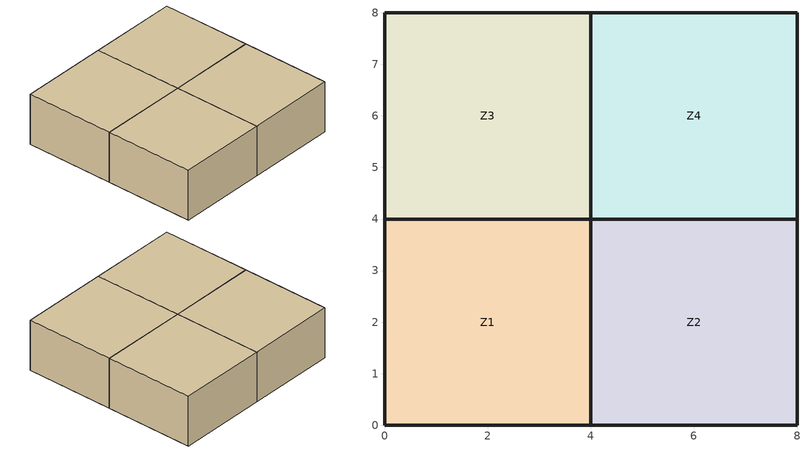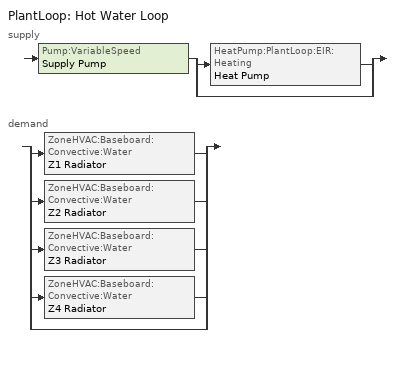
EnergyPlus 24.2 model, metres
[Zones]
Z4
 floor ground (LTFLOOR): 8,8 8,4 4,4 4,8 z0
 wall outside (STDEWR): 8,4 8,8 4,8 z0:2.3; 4,8 4,4 8,4 8,8 z2.3
 wall to Z2 (PARTITION): 4,4 8,4 z0:2.3
 wall to Z3 (PARTITION): 4,8 4,4 z0:2.3
Z3
 floor ground (LTFLOOR): 4,8 4,4 0,4 0,8 z0
 wall outside (STDEWR): 4,8 0,8 0,4 z0:2.3; 0,8 0,4 4,4 4,8 z2.3
 wall to Z1 (PARTITION): 0,4 4,4 z0:2.3
Z1
 floor ground (LTFLOOR): 4,4 4,0 0,0 0,4 z0
 wall outside (STDEWR): 0,4 0,0 4,0 z0:2.3; 0,4 0,0 4,0 4,4 z2.3
 wall to Z2 (PARTITION): 4,0 4,4 z0:2.3
Z2
 floor ground (LTFLOOR): 8,4 8,0 4,0 4,4 z0
 wall outside (STDEWR): 4,0 8,0 8,4 z0:2.3; 4,4 4,0 8,0 8,4 z2.3
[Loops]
PlantLoop 'Hot Water Loop'
 supply: Pump:VariableSpeed 'Supply Pump' > split
  | HeatPump:PlantLoop:EIR:Heating 'Heat Pump'
  | bypass
 demand: split
  | ZoneHVAC:Baseboard:Convective:Water 'Z1 Radiator'
  | ZoneHVAC:Baseboard:Convective:Water 'Z2 Radiator'
  | ZoneHVAC:Baseboard:Convective:Water 'Z3 Radiator'
  | ZoneHVAC:Baseboard:Convective:Water 'Z4 Radiator'
  | bypass
[Building]
bungalow-2: North Axis {deg}=0; Terrain=Suburbs; Loads Convergence Tolerance Value {W}=0.04; Temperature Convergence Tolerance Value {deltaC}=0.4; Solar Distribution=FullInteriorAndExterior; Maximum Number of Warmup Days=25; Minimum Number of Warmup Days=6
[Site:Location]
Salford Energy House 1.0 (01-01:31-12)  (01-01:31-12): Latitude=53.35; Longitude=-2.28; Time Zone=0; Elevation {m}=69
[SizingPeriod:DesignDay] Day of Month=15; Humidity Condition Type=WetBulb; Barometric Pressure {N/M**2}=100498.8; Rain Indicator=No; Snow on ground indicator=No
Name | Month | Day Type -- used for schedules | Maximum Dry-Bulb Temperature {C} | Daily Dry-Bulb Temperature Range {C} | Wetbulb at Maximum Dry-Bulb{C} | Wind Speed {m/s} | Wind Direction {Degrees N=0, S=180} | Daylight Savings Time Indicator | Solar Model Indicator | Clearness {0.0 to 1.2} | Max Dry-Bulb {C} | Daily Temp Range {C} | Wet-Bulb at Max {C} | Wind Speed {M/Sec} | Clearness {0.0 to 1.2} - gives no sun (but does include long wave radiant heat exchange with sky)
Summer Design Day in Salford Energy House 1.0 (01-01:31-12) Jun | 6 | SummerDesignDay | 25.5 | 7.6 | 17.8 | 0 | 0 | Yes | ASHRAEClearSky | 0.98
Winter Design Day in (mid) UK | 1 | WinterDesignDay |  |  |  |  | 90 | No |  |  | -3 | 0 | -3 | 0 | 0
[Site:GroundTemperature:BuildingSurface]
18, 18, 18, 18, 18, 18, 18, 18, 18, 18, 18, 18
[Site:GroundTemperature:Shallow]
14, 14, 14, 14, 14, 14, 14, 14, 14, 14, 14, 14
[Site:GroundTemperature:Deep]
14, 14, 14, 14, 14, 14, 14, 14, 14, 14, 14, 14
[Material]
Name | Roughness | Thickness {m} | Conductivity {W/m-K} | Density {kg/m3} | Specific Heat {J/kg-K} | Thermal Absorptance | Solar Absorptance | Visible Absorptance
STDEWR INSULATION | Rough | 0.0596 | 0.04 | 12 | 100 | 1e-07 | 1e-07 | 1e-07
ZEROU | MediumRough | 0.1015 | 0.000001 | 2243 | 100 | 1e-07 | 1e-07 | 1e-07
IW MEAN | MediumSmooth | 0.012 | 0.16 | 950 | 840 | 0.9 | 0.6 | 0.6
[Construction]
STDEWR: STDEWR INSULATION
LTFLOOR: ZEROU
PARTITION: IW MEAN
[Zone] Type=1; Multiplier=1; Ceiling Height {m}=2.3; Volume {m3}=36.8; Floor Area {m3}=16
Z1; Z2; Z3; Z4
[Zone equipment]
Z1: Z1 Radiator
Z2: Z2 Radiator
Z3: Z3 Radiator
Z4: Z4 Radiator
[PlantLoop]
Hot Water Loop: Fluid Type=Water; Plant Equipment Operation Scheme=Hot Loop Operation; Maximum Loop Temperature {C}=100; Minimum Loop Temperature {C}=10; Maximum Loop Flow Rate {m3/s}=autosize; Minimum Loop Flow Rate {m3/s}=0; Load Distribution Scheme=Optimal
[Pump:VariableSpeed]
Supply Pump: Design Maximum Flow Rate {m3/s}=AUTOSIZE; Design Pump Head {Pa}=15000; Design Power Consumption {W}=AUTOSIZE; Motor Efficiency=0.9; Fraction of Motor Inefficiencies to Fluid Stream=0; Coefficient 1 of the Part Load Performance Curve=0; Coefficient 2 of the Part Load Performance Curve=1; Coefficient 3 of the Part Load Performance Curve=0; Coefficient 4 of the Part Load Performance Curve=0; Design Minimum Flow Rate {m3/s}=0; Pump Control Type=INTERMITTENT
[HeatPump:PlantLoop:EIR:Heating]
Heat Pump: Condenser Type=AirSource; Load Side Reference Flow Rate {m3/s}=0.005; Source Side Reference Flow Rate {m3/s}=2; Reference Capacity {W}=5000; Reference Coefficient of Performance {W/W}=3.5; Capacity Modifier Function of Temperature Curve=CapCurveFuncTemp; Electric Input to Output Ratio Modifier Function of Temperature Curve=EIRCurveFuncTemp; Electric Input to Output Ratio Modifier Function of Part Load Ratio Curve=EIRCurveFuncPLR
[ZoneHVAC:Baseboard:Convective:Water] Heating Design Capacity Method=HeatingDesignCapacity; Heating Design Capacity {W}=500; U-Factor Times Area Value TODO: adjust=25; Max Water Flow Rate {m3/s} (from example in reference)=0.0013; Field Convergence Tolerance (from example in reference)=0.001
Z1 Radiator; Z2 Radiator; Z3 Radiator; Z4 Radiator
[Sizing:Plant]
Hot Water Loop: Loop Type=HEATING; Design Loop Exit Temperature {C} TODO: Work out what this should be=55; Loop Design Temperature Difference {deltaC} TODO: Work out what this should be=10
[SetpointManager:Scheduled]
HeatSys1 Loop Setpoint Manager: Control Variable=Temperature; Schedule=ALWAYS 55 C; Setpoint Node or NodeList=Supply Outlet Outlet Node
[PlantEquipmentOperationSchemes]
Hot Loop Operation: Control Scheme 1=Central Boiler Only; Control Scheme 1 Schedule=ALWAYS 1
[PlantEquipmentOperation:HeatingLoad]
Central Boiler Only: Load Range 1 Lower Limit {W}=0; Load Range 1 Upper Limit {W}=1000000; Range 1 Equipment List=heating plant
[PlantEquipmentList]
heating plant: Heat Pump
[ZoneList]
Z1 Rooms: Z1
Z2 Rooms: Z2
Z3 Rooms: Z3
Z4 Rooms: Z4
[ZoneControl:Thermostat] Control Type Schedule=ALWAYS 1
Name | Zone or ZoneList | Control 1
Z1 Thermostat | Z1 Rooms | Not Setback Setpoint Control
Z2 Thermostat | Z2 Rooms | Not Setback Setpoint Control
Z3 Thermostat | Z3 Rooms | Setback Setpoint Control
Z4 Thermostat | Z4 Rooms | Setback Setpoint Control
[ZoneControl:Thermostat:OperativeTemperature]
Z1 Thermostat; Z2 Thermostat; Z3 Thermostat; Z4 Thermostat: CONSTANT, 0.5
[ThermostatSetpoint:SingleHeating]
Name | Heating Setpoint Temperature Schedule
Not Setback Setpoint Control | ALWAYS 21
Setback Setpoint Control | ALWAYS 18
[Schedule:Compact]
ALWAYS 1: Through: 12/31, For: AllDays, Until: 24:00, 1
ALWAYS 21: Through: 12/31, For: AllDays, Until: 24:00, 21
ALWAYS 18: Through: 12/31, For: AllDays, Until: 24:00, 18
ALWAYS 55 C: Through: 12/31, For: AllDays, Until: 24:00, 55
[Curve:Biquadratic] Coefficient1 Constant=1; Coefficient2 x=0; Coefficient3 x**2=0; Coefficient4 y=0; Coefficient5 y**2=0; Coefficient6 x*y=0; Minimum Value of x=5; Maximum Value of x=10; Minimum Value of y=24; Maximum Value of y=35; Input Unit Type for X=Temperature; Input Unit Type for Y=Temperature; Output Unit Type=Dimensionless
CapCurveFuncTemp; EIRCurveFuncTemp
[Curve:Quadratic]
EIRCurveFuncPLR: Coefficient1 Constant=1; Coefficient2 x=0; Coefficient3 x**2=0; Minimum Value of x=0; Maximum Value of x=1
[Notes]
bungalow-2.idf
Initial approximation to bungalow from 10.3390/su16114710 paper.
Some features of 10.3390/su16114710 bungalow, Salford EH1 weather.
NOTE: Salford location and design day lines copied in from EH1 model.
hart-davis2024zone bungalow parameters:
IWL (Internal Wall Length) = 4m, thus whole external wall length 8m.
IWH (Internal Wall Height) = 2.3m
EWRU (Effective Wall and Roof U-value): 0.61 W/m2K
IDU (Internal Door U-value): 8 W/m2K
IWU (Internal Wall U-value): 2 W/m2K
Building: Fictional 4 zone building with resistive walls and flat roof.
The building is oriented due north.
Floor Area:        64 m2
Internal walls / partitions into 4 equal square rooms.
Number of Stories: 1
Computed effective wall and roof U value (EWRU): 0.61 W/m2K
Zone Description Details:
DERIVED FROM:
See https://energyplus.readthedocs.io/en/latest/acknowledgments/acknowledgments.html
NOTICE: The U.S. Government is granted for itself and others acting on its behalf a paid-up, nonexclusive, irrevocable, worldwide license in this data to reproduce, prepare derivative works, and perform publicly and display publicly. Beginning five (5) years after permission to assert copyright is granted, subject to two possible five year renewals, the U.S. Government is granted for itself and others acting on its behalf a paid-up, non-exclusive, irrevocable worldwide license in this data to reproduce, prepare derivative works, distribute copies to the public, perform publicly and display publicly, and to permit others to do so.
From EH1 model.
DHD change.
DHD20250413: bringing heat flows closer to U-values (was TARP).
DHD20250413: bringing heat flows closer to U-values (was TARP).
From EH1 model.
From EH1 model.
